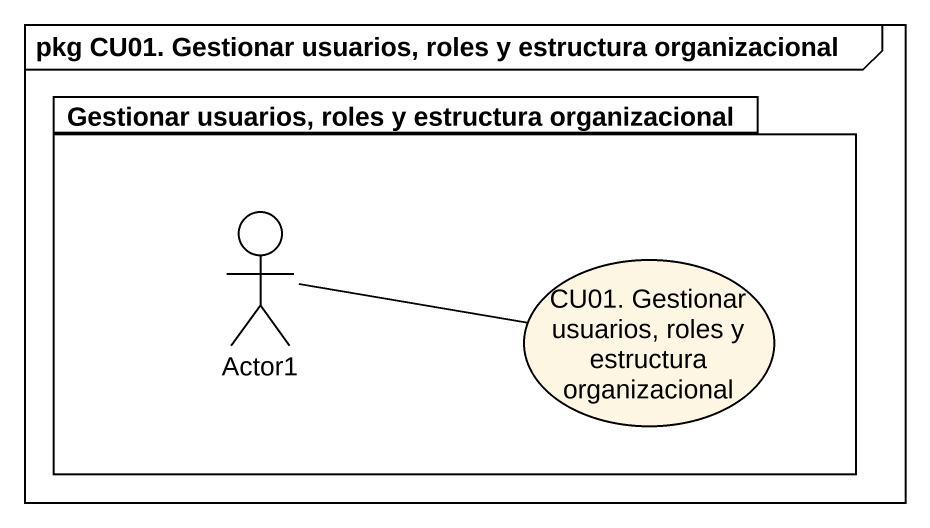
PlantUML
@startuml
mainframe pkg CU01. Gestionar usuarios, roles y estructura organizacional
package "Gestionar usuarios, roles y estructura organizacional" as Gestionar_usuarios_roles_y {
  actor Actor1
  usecase "CU01. Gestionar usuarios, roles y estructura organizacional" as CU01_Gestionar_usuarios
}
Actor1 -right- CU01_Gestionar_usuarios
@enduml
